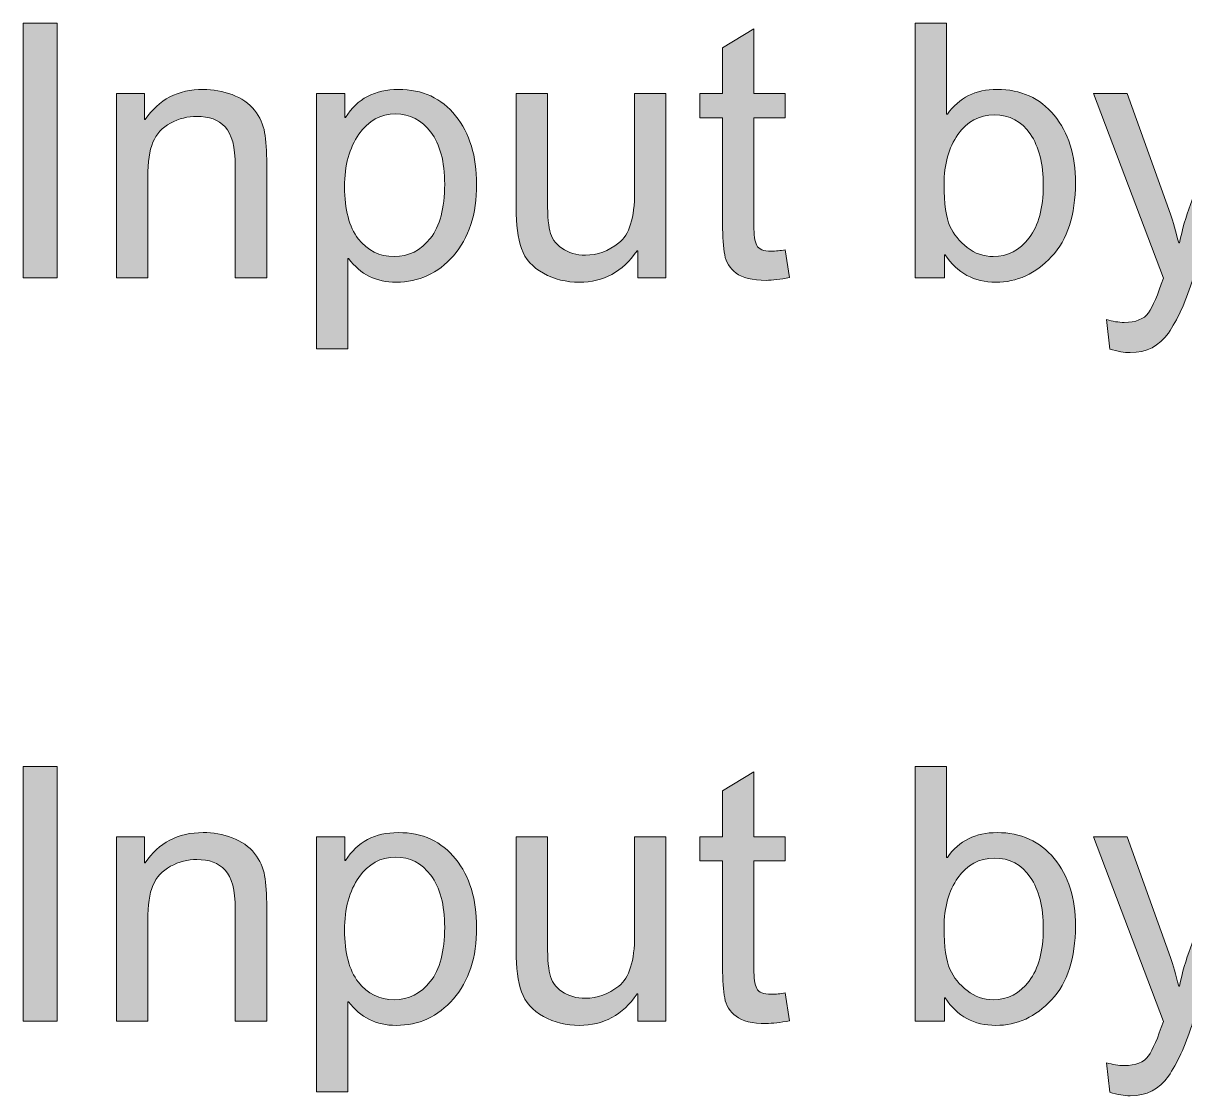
# Model space of a CAD drawing. Header units: inches. Extents: x -20 to 181, y -159 to -38.
# Drawn here: x 131.86 to 141.08, y -84.07 to -75.56 of the extents above; entities that cross this region are included whole.
import ezdxf

# ---------------------------------------------------------------- set-up
doc = ezdxf.new("R2010")
doc.units = ezdxf.units.IN
doc.header["$MEASUREMENT"] = 0
doc.layers.add('TEXT_GERMAN', color=7, linetype='Continuous')

# ---------------------------------------------------------------- blocks, each defined once
blk = doc.blocks.new('block 126')
at = {"layer": 'TEXT_GERMAN', "true_color": 0xffffff}
h = blk.add_hatch(color=7, dxfattribs=at)
h.dxf.hatch_style = 2
h.paths.add_polyline_path([(132.1328, -77.5815), (131.8641, -77.5815), (131.8641, -75.5613), (132.1328, -75.5613)])
h = blk.add_hatch(color=7, dxfattribs=at)
h.dxf.hatch_style = 2
edge = h.paths.add_edge_path()
edge.add_spline(control_points=[(137.9413, -77.5787), (137.8679, -77.5934), (137.8059, -77.6008), (137.7552, -77.6008), (137.6467, -77.6008), (137.5678, -77.5817), (137.5182, -77.5436), (137.4686, -77.5055), (137.4383, -77.4569), (137.4273, -77.3982), (137.4162, -77.3395), (137.4107, -77.2576), (137.4107, -77.1529), (137.4107, -77.1529), (137.4107, -76.3109), (137.4107, -76.3109), (137.4107, -76.3109), (137.2302, -76.3109), (137.2302, -76.3109), (137.2302, -76.3109), (137.2302, -76.1194), (137.2302, -76.1194), (137.2302, -76.1194), (137.4107, -76.1194), (137.4107, -76.1194), (137.4107, -76.1194), (137.4107, -75.7556), (137.4107, -75.7556), (137.4107, -75.7556), (137.6588, -75.6054), (137.6588, -75.6054), (137.6588, -75.6054), (137.6588, -76.1194), (137.6588, -76.1194), (137.6588, -76.1194), (137.9068, -76.1194), (137.9068, -76.1194), (137.9068, -76.1194), (137.9068, -76.3109), (137.9068, -76.3109), (137.9068, -76.3109), (137.6588, -76.3109), (137.6588, -76.3109), (137.6588, -76.3109), (137.6588, -77.1667), (137.6588, -77.1667), (137.6588, -77.2402), (137.6664, -77.2923), (137.6815, -77.3231), (137.6967, -77.3539), (137.7349, -77.3693), (137.7966, -77.3693), (137.8324, -77.3693), (137.8693, -77.3656), (137.9068, -77.3582), (137.9068, -77.3582), (137.9413, -77.5787), (137.9413, -77.5787)], knot_values=[0, 0, 0, 0, 1, 1, 1, 2, 2, 2, 3, 3, 3, 4, 4, 4, 5, 5, 5, 6, 6, 6, 7, 7, 7, 8, 8, 8, 9, 9, 9, 10, 10, 10, 11, 11, 11, 12, 12, 12, 13, 13, 13, 14, 14, 14, 15, 15, 15, 16, 16, 16, 17, 17, 17, 18, 18, 18, 19, 19, 19, 19], degree=3, periodic=1)
h = blk.add_hatch(color=7, dxfattribs=at)
h.dxf.hatch_style = 2
edge = h.paths.add_edge_path()
edge.add_spline(control_points=[(139.1939, -76.2834), (139.2859, -76.1519), (139.4172, -76.0863), (139.588, -76.0863), (139.7765, -76.0863), (139.927, -76.1547), (140.04, -76.2916), (140.153, -76.4286), (140.2095, -76.6072), (140.2095, -76.8277), (140.2095, -77.0821), (140.1465, -77.2771), (140.02, -77.4127), (139.8936, -77.5482), (139.7462, -77.6159), (139.577, -77.6159), (139.4051, -77.6159), (139.2714, -77.5434), (139.176, -77.3982), (139.176, -77.3982), (139.1705, -77.3982), (139.1705, -77.3982), (139.1705, -77.3982), (139.1705, -77.5815), (139.1705, -77.5815), (139.1705, -77.5815), (138.939, -77.5815), (138.939, -77.5815), (138.939, -77.5815), (138.939, -75.5613), (138.939, -75.5613), (138.939, -75.5613), (139.187, -75.5613), (139.187, -75.5613), (139.187, -75.5613), (139.187, -76.2834), (139.187, -76.2834), (139.187, -76.2834), (139.1939, -76.2834), (139.1939, -76.2834)], knot_values=[0, 0, 0, 0, 1, 1, 1, 2, 2, 2, 3, 3, 3, 4, 4, 4, 5, 5, 5, 6, 6, 6, 7, 7, 7, 8, 8, 8, 9, 9, 9, 10, 10, 10, 11, 11, 11, 12, 12, 12, 13, 13, 13, 13], degree=3, periodic=1)
edge = h.paths.add_edge_path()
edge.add_spline(control_points=[(139.5577, -77.412), (139.6724, -77.412), (139.7675, -77.3625), (139.8423, -77.2638), (139.917, -77.1651), (139.9546, -77.0267), (139.9546, -76.8484), (139.9546, -76.6766), (139.9201, -76.5404), (139.8512, -76.4398), (139.7823, -76.3392), (139.6873, -76.2889), (139.566, -76.2889), (139.4464, -76.2889), (139.3503, -76.3407), (139.2773, -76.4446), (139.2043, -76.5485), (139.1677, -76.6797), (139.1677, -76.8387), (139.1677, -76.9939), (139.1829, -77.1045), (139.2132, -77.1701), (139.2435, -77.2358), (139.2893, -77.2926), (139.3503, -77.3403), (139.4113, -77.388), (139.4805, -77.412), (139.5577, -77.412)], knot_values=[0, 0, 0, 0, 1, 1, 1, 2, 2, 2, 3, 3, 3, 4, 4, 4, 5, 5, 5, 6, 6, 6, 7, 7, 7, 8, 8, 8, 9, 9, 9, 9], degree=3, periodic=1)
h = blk.add_hatch(color=7, dxfattribs=at)
h.dxf.hatch_style = 2
edge = h.paths.add_edge_path()
edge.add_spline(control_points=[(133.7955, -77.5815), (133.7955, -77.5815), (133.546, -77.5815), (133.546, -77.5815), (133.546, -77.5815), (133.546, -76.6926), (133.546, -76.6926), (133.546, -76.543), (133.5192, -76.44), (133.4654, -76.384), (133.4117, -76.328), (133.3373, -76.2999), (133.2415, -76.2999), (133.1681, -76.2999), (133.0985, -76.3178), (133.0327, -76.3537), (132.9672, -76.3895), (132.9204, -76.44), (132.8928, -76.5052), (132.8653, -76.5705), (132.8515, -76.6628), (132.8515, -76.7822), (132.8515, -76.7822), (132.8515, -77.5815), (132.8515, -77.5815), (132.8515, -77.5815), (132.6034, -77.5815), (132.6034, -77.5815), (132.6034, -77.5815), (132.6034, -76.1194), (132.6034, -76.1194), (132.6034, -76.1194), (132.8267, -76.1194), (132.8267, -76.1194), (132.8267, -76.1194), (132.8267, -76.3261), (132.8267, -76.3261), (132.8267, -76.3261), (132.8322, -76.3261), (132.8322, -76.3261), (132.8846, -76.2462), (132.9493, -76.1862), (133.0258, -76.1463), (133.1026, -76.1063), (133.1915, -76.0863), (133.2925, -76.0863), (133.3696, -76.0863), (133.4461, -76.1001), (133.5212, -76.1277), (133.5967, -76.1552), (133.6556, -76.1966), (133.6983, -76.2517), (133.741, -76.3068), (133.7679, -76.3655), (133.7789, -76.4281), (133.7899, -76.4906), (133.7955, -76.575), (133.7955, -76.6816), (133.7955, -76.6816), (133.7955, -77.5815), (133.7955, -77.5815)], knot_values=[0, 0, 0, 0, 1, 1, 1, 2, 2, 2, 3, 3, 3, 4, 4, 4, 5, 5, 5, 6, 6, 6, 7, 7, 7, 8, 8, 8, 9, 9, 9, 10, 10, 10, 11, 11, 11, 12, 12, 12, 13, 13, 13, 14, 14, 14, 15, 15, 15, 16, 16, 16, 17, 17, 17, 18, 18, 18, 19, 19, 19, 20, 20, 20, 20], degree=3, periodic=1)
h = blk.add_hatch(color=7, dxfattribs=at)
h.dxf.hatch_style = 2
edge = h.paths.add_edge_path()
edge.add_spline(control_points=[(134.4211, -76.3082), (134.5138, -76.1602), (134.6529, -76.0863), (134.8386, -76.0863), (135.0305, -76.0863), (135.1821, -76.1559), (135.2934, -76.2951), (135.4043, -76.4343), (135.4601, -76.6155), (135.4601, -76.8387), (135.4601, -77.0766), (135.3985, -77.2657), (135.2755, -77.4058), (135.1521, -77.5458), (135.0012, -77.6159), (134.8221, -77.6159), (134.665, -77.6159), (134.5389, -77.5534), (134.4445, -77.4285), (134.4445, -77.4285), (134.4376, -77.4285), (134.4376, -77.4285), (134.4376, -77.4285), (134.4376, -78.1437), (134.4376, -78.1437), (134.4376, -78.1437), (134.1896, -78.1437), (134.1896, -78.1437), (134.1896, -78.1437), (134.1896, -76.1194), (134.1896, -76.1194), (134.1896, -76.1194), (134.4156, -76.1194), (134.4156, -76.1194), (134.4156, -76.1194), (134.4156, -76.3082), (134.4156, -76.3082), (134.4156, -76.3082), (134.4211, -76.3082), (134.4211, -76.3082)], knot_values=[0, 0, 0, 0, 1, 1, 1, 2, 2, 2, 3, 3, 3, 4, 4, 4, 5, 5, 5, 6, 6, 6, 7, 7, 7, 8, 8, 8, 9, 9, 9, 10, 10, 10, 11, 11, 11, 12, 12, 12, 13, 13, 13, 13], degree=3, periodic=1)
edge = h.paths.add_edge_path()
edge.add_spline(control_points=[(134.8056, -77.412), (134.9213, -77.412), (135.0171, -77.3639), (135.0929, -77.268), (135.1687, -77.172), (135.2066, -77.0289), (135.2066, -76.8387), (135.2066, -76.6596), (135.17, -76.5218), (135.097, -76.4253), (135.024, -76.3288), (134.9303, -76.2806), (134.8166, -76.2806), (134.6988, -76.2806), (134.6023, -76.3344), (134.5265, -76.4418), (134.4507, -76.5493), (134.4128, -76.6885), (134.4128, -76.8594), (134.4128, -77.0404), (134.449, -77.1777), (134.5217, -77.2714), (134.594, -77.3651), (134.6888, -77.412), (134.8056, -77.412)], knot_values=[0, 0, 0, 0, 1, 1, 1, 2, 2, 2, 3, 3, 3, 4, 4, 4, 5, 5, 5, 6, 6, 6, 7, 7, 7, 8, 8, 8, 8], degree=3, periodic=1)
h = blk.add_hatch(color=7, dxfattribs=at)
h.dxf.hatch_style = 2
edge = h.paths.add_edge_path()
edge.add_spline(control_points=[(136.9608, -77.5815), (136.9608, -77.5815), (136.7389, -77.5815), (136.7389, -77.5815), (136.7389, -77.5815), (136.7389, -77.3665), (136.7389, -77.3665), (136.7389, -77.3665), (136.7321, -77.3665), (136.7321, -77.3665), (136.6197, -77.5327), (136.4668, -77.6159), (136.2732, -77.6159), (136.1712, -77.6159), (136.0768, -77.5923), (135.99, -77.545), (135.9032, -77.4976), (135.8453, -77.4325), (135.8163, -77.3493), (135.7874, -77.2661), (135.7729, -77.1584), (135.7729, -77.0261), (135.7729, -77.0261), (135.7729, -76.1194), (135.7729, -76.1194), (135.7729, -76.1194), (136.021, -76.1194), (136.021, -76.1194), (136.021, -76.1194), (136.021, -76.9297), (136.021, -76.9297), (136.021, -77.0592), (136.0272, -77.1521), (136.0396, -77.208), (136.052, -77.264), (136.0844, -77.3102), (136.1367, -77.3465), (136.1891, -77.3829), (136.2515, -77.401), (136.3242, -77.401), (136.4179, -77.401), (136.5061, -77.3686), (136.5887, -77.3038), (136.6714, -77.239), (136.7128, -77.1047), (136.7128, -76.9007), (136.7128, -76.9007), (136.7128, -76.1194), (136.7128, -76.1194), (136.7128, -76.1194), (136.9608, -76.1194), (136.9608, -76.1194), (136.9608, -76.1194), (136.9608, -77.5815), (136.9608, -77.5815)], knot_values=[0, 0, 0, 0, 1, 1, 1, 2, 2, 2, 3, 3, 3, 4, 4, 4, 5, 5, 5, 6, 6, 6, 7, 7, 7, 8, 8, 8, 9, 9, 9, 10, 10, 10, 11, 11, 11, 12, 12, 12, 13, 13, 13, 14, 14, 14, 15, 15, 15, 16, 16, 16, 17, 17, 17, 18, 18, 18, 18], degree=3, periodic=1)
h = blk.add_hatch(color=7, dxfattribs=at)
h.dxf.hatch_style = 2
edge = h.paths.add_edge_path()
edge.add_spline(control_points=[(141.6951, -76.1194), (141.6951, -76.1194), (141.1356, -77.6063), (141.1356, -77.6063), (141.1345, -77.6082), (141.1338, -77.6113), (141.1328, -77.6159), (141.0794, -77.7813), (141.0174, -77.9157), (140.9461, -78.019), (140.8748, -78.1224), (140.7735, -78.174), (140.6422, -78.174), (140.5981, -78.174), (140.5444, -78.1649), (140.481, -78.1465), (140.481, -78.1465), (140.4562, -77.9122), (140.4562, -77.9122), (140.5041, -77.9269), (140.5509, -77.9343), (140.5968, -77.9343), (140.6887, -77.9343), (140.7521, -77.9089), (140.7876, -77.8585), (140.8231, -77.808), (140.8627, -77.7165), (140.9068, -77.5842), (140.9068, -77.5842), (140.3515, -76.1194), (140.3515, -76.1194), (140.3515, -76.1194), (140.6188, -76.1194), (140.6188, -76.1194), (140.6188, -76.1194), (140.9633, -77.0771), (140.9633, -77.0771), (140.9836, -77.1359), (141.005, -77.2117), (141.0281, -77.3045), (141.0281, -77.3045), (141.0336, -77.3045), (141.0336, -77.3045), (141.0567, -77.1979), (141.086, -77.0964), (141.1218, -77), (141.1218, -77), (141.4429, -76.1194), (141.4429, -76.1194), (141.4429, -76.1194), (141.6951, -76.1194), (141.6951, -76.1194)], knot_values=[0, 0, 0, 0, 1, 1, 1, 2, 2, 2, 3, 3, 3, 4, 4, 4, 5, 5, 5, 6, 6, 6, 7, 7, 7, 8, 8, 8, 9, 9, 9, 10, 10, 10, 11, 11, 11, 12, 12, 12, 13, 13, 13, 14, 14, 14, 15, 15, 15, 16, 16, 16, 17, 17, 17, 17], degree=3, periodic=1)
at = {"layer": 'TEXT_GERMAN', "lineweight": 0}
blk.add_lwpolyline([(132.1328, -77.5815), (131.8641, -77.5815), (131.8641, -75.5613), (132.1328, -75.5613), (132.1328, -77.5815)], dxfattribs=at)
for points, knots in [([(137.9413, -77.5787), (137.8679, -77.5934), (137.8059, -77.6008), (137.7552, -77.6008), (137.6467, -77.6008), (137.5678, -77.5817), (137.5182, -77.5436), (137.4686, -77.5055), (137.4383, -77.4569), (137.4273, -77.3982), (137.4162, -77.3395), (137.4107, -77.2576), (137.4107, -77.1529), (137.4107, -77.1529), (137.4107, -76.3109), (137.4107, -76.3109), (137.4107, -76.3109), (137.2302, -76.3109), (137.2302, -76.3109), (137.2302, -76.3109), (137.2302, -76.1194), (137.2302, -76.1194), (137.2302, -76.1194), (137.4107, -76.1194), (137.4107, -76.1194), (137.4107, -76.1194), (137.4107, -75.7556), (137.4107, -75.7556), (137.4107, -75.7556), (137.6588, -75.6054), (137.6588, -75.6054), (137.6588, -75.6054), (137.6588, -76.1194), (137.6588, -76.1194), (137.6588, -76.1194), (137.9068, -76.1194), (137.9068, -76.1194), (137.9068, -76.1194), (137.9068, -76.3109), (137.9068, -76.3109), (137.9068, -76.3109), (137.6588, -76.3109), (137.6588, -76.3109), (137.6588, -76.3109), (137.6588, -77.1667), (137.6588, -77.1667), (137.6588, -77.2402), (137.6664, -77.2923), (137.6815, -77.3231), (137.6967, -77.3539), (137.7349, -77.3693), (137.7966, -77.3693), (137.8324, -77.3693), (137.8693, -77.3656), (137.9068, -77.3582), (137.9068, -77.3582), (137.9413, -77.5787), (137.9413, -77.5787)], [0, 0, 0, 0, 1, 1, 1, 2, 2, 2, 3, 3, 3, 4, 4, 4, 5, 5, 5, 6, 6, 6, 7, 7, 7, 8, 8, 8, 9, 9, 9, 10, 10, 10, 11, 11, 11, 12, 12, 12, 13, 13, 13, 14, 14, 14, 15, 15, 15, 16, 16, 16, 17, 17, 17, 18, 18, 18, 19, 19, 19, 19]), ([(139.1939, -76.2834), (139.2859, -76.1519), (139.4172, -76.0863), (139.588, -76.0863), (139.7765, -76.0863), (139.927, -76.1547), (140.04, -76.2916), (140.153, -76.4286), (140.2095, -76.6072), (140.2095, -76.8277), (140.2095, -77.0821), (140.1465, -77.2771), (140.02, -77.4127), (139.8936, -77.5482), (139.7462, -77.6159), (139.577, -77.6159), (139.4051, -77.6159), (139.2714, -77.5434), (139.176, -77.3982), (139.176, -77.3982), (139.1705, -77.3982), (139.1705, -77.3982), (139.1705, -77.3982), (139.1705, -77.5815), (139.1705, -77.5815), (139.1705, -77.5815), (138.939, -77.5815), (138.939, -77.5815), (138.939, -77.5815), (138.939, -75.5613), (138.939, -75.5613), (138.939, -75.5613), (139.187, -75.5613), (139.187, -75.5613), (139.187, -75.5613), (139.187, -76.2834), (139.187, -76.2834), (139.187, -76.2834), (139.1939, -76.2834), (139.1939, -76.2834)], [0, 0, 0, 0, 1, 1, 1, 2, 2, 2, 3, 3, 3, 4, 4, 4, 5, 5, 5, 6, 6, 6, 7, 7, 7, 8, 8, 8, 9, 9, 9, 10, 10, 10, 11, 11, 11, 12, 12, 12, 13, 13, 13, 13]), ([(133.7955, -77.5815), (133.7955, -77.5815), (133.546, -77.5815), (133.546, -77.5815), (133.546, -77.5815), (133.546, -76.6926), (133.546, -76.6926), (133.546, -76.543), (133.5192, -76.44), (133.4654, -76.384), (133.4117, -76.328), (133.3373, -76.2999), (133.2415, -76.2999), (133.1681, -76.2999), (133.0985, -76.3178), (133.0327, -76.3537), (132.9672, -76.3895), (132.9204, -76.44), (132.8928, -76.5052), (132.8653, -76.5705), (132.8515, -76.6628), (132.8515, -76.7822), (132.8515, -76.7822), (132.8515, -77.5815), (132.8515, -77.5815), (132.8515, -77.5815), (132.6034, -77.5815), (132.6034, -77.5815), (132.6034, -77.5815), (132.6034, -76.1194), (132.6034, -76.1194), (132.6034, -76.1194), (132.8267, -76.1194), (132.8267, -76.1194), (132.8267, -76.1194), (132.8267, -76.3261), (132.8267, -76.3261), (132.8267, -76.3261), (132.8322, -76.3261), (132.8322, -76.3261), (132.8846, -76.2462), (132.9493, -76.1862), (133.0258, -76.1463), (133.1026, -76.1063), (133.1915, -76.0863), (133.2925, -76.0863), (133.3696, -76.0863), (133.4461, -76.1001), (133.5212, -76.1277), (133.5967, -76.1552), (133.6556, -76.1966), (133.6983, -76.2517), (133.741, -76.3068), (133.7679, -76.3655), (133.7789, -76.4281), (133.7899, -76.4906), (133.7955, -76.575), (133.7955, -76.6816), (133.7955, -76.6816), (133.7955, -77.5815), (133.7955, -77.5815)], [0, 0, 0, 0, 1, 1, 1, 2, 2, 2, 3, 3, 3, 4, 4, 4, 5, 5, 5, 6, 6, 6, 7, 7, 7, 8, 8, 8, 9, 9, 9, 10, 10, 10, 11, 11, 11, 12, 12, 12, 13, 13, 13, 14, 14, 14, 15, 15, 15, 16, 16, 16, 17, 17, 17, 18, 18, 18, 19, 19, 19, 20, 20, 20, 20]), ([(134.4211, -76.3082), (134.5138, -76.1602), (134.6529, -76.0863), (134.8386, -76.0863), (135.0305, -76.0863), (135.1821, -76.1559), (135.2934, -76.2951), (135.4043, -76.4343), (135.4601, -76.6155), (135.4601, -76.8387), (135.4601, -77.0766), (135.3985, -77.2657), (135.2755, -77.4058), (135.1521, -77.5458), (135.0012, -77.6159), (134.8221, -77.6159), (134.665, -77.6159), (134.5389, -77.5534), (134.4445, -77.4285), (134.4445, -77.4285), (134.4376, -77.4285), (134.4376, -77.4285), (134.4376, -77.4285), (134.4376, -78.1437), (134.4376, -78.1437), (134.4376, -78.1437), (134.1896, -78.1437), (134.1896, -78.1437), (134.1896, -78.1437), (134.1896, -76.1194), (134.1896, -76.1194), (134.1896, -76.1194), (134.4156, -76.1194), (134.4156, -76.1194), (134.4156, -76.1194), (134.4156, -76.3082), (134.4156, -76.3082), (134.4156, -76.3082), (134.4211, -76.3082), (134.4211, -76.3082)], [0, 0, 0, 0, 1, 1, 1, 2, 2, 2, 3, 3, 3, 4, 4, 4, 5, 5, 5, 6, 6, 6, 7, 7, 7, 8, 8, 8, 9, 9, 9, 10, 10, 10, 11, 11, 11, 12, 12, 12, 13, 13, 13, 13]), ([(136.9608, -77.5815), (136.9608, -77.5815), (136.7389, -77.5815), (136.7389, -77.5815), (136.7389, -77.5815), (136.7389, -77.3665), (136.7389, -77.3665), (136.7389, -77.3665), (136.7321, -77.3665), (136.7321, -77.3665), (136.6197, -77.5327), (136.4668, -77.6159), (136.2732, -77.6159), (136.1712, -77.6159), (136.0768, -77.5923), (135.99, -77.545), (135.9032, -77.4976), (135.8453, -77.4325), (135.8163, -77.3493), (135.7874, -77.2661), (135.7729, -77.1584), (135.7729, -77.0261), (135.7729, -77.0261), (135.7729, -76.1194), (135.7729, -76.1194), (135.7729, -76.1194), (136.021, -76.1194), (136.021, -76.1194), (136.021, -76.1194), (136.021, -76.9297), (136.021, -76.9297), (136.021, -77.0592), (136.0272, -77.1521), (136.0396, -77.208), (136.052, -77.264), (136.0844, -77.3102), (136.1367, -77.3465), (136.1891, -77.3829), (136.2515, -77.401), (136.3242, -77.401), (136.4179, -77.401), (136.5061, -77.3686), (136.5887, -77.3038), (136.6714, -77.239), (136.7128, -77.1047), (136.7128, -76.9007), (136.7128, -76.9007), (136.7128, -76.1194), (136.7128, -76.1194), (136.7128, -76.1194), (136.9608, -76.1194), (136.9608, -76.1194), (136.9608, -76.1194), (136.9608, -77.5815), (136.9608, -77.5815)], [0, 0, 0, 0, 1, 1, 1, 2, 2, 2, 3, 3, 3, 4, 4, 4, 5, 5, 5, 6, 6, 6, 7, 7, 7, 8, 8, 8, 9, 9, 9, 10, 10, 10, 11, 11, 11, 12, 12, 12, 13, 13, 13, 14, 14, 14, 15, 15, 15, 16, 16, 16, 17, 17, 17, 18, 18, 18, 18]), ([(141.6951, -76.1194), (141.6951, -76.1194), (141.1356, -77.6063), (141.1356, -77.6063), (141.1345, -77.6082), (141.1338, -77.6113), (141.1328, -77.6159), (141.0794, -77.7813), (141.0174, -77.9157), (140.9461, -78.019), (140.8748, -78.1224), (140.7735, -78.174), (140.6422, -78.174), (140.5981, -78.174), (140.5444, -78.1649), (140.481, -78.1465), (140.481, -78.1465), (140.4562, -77.9122), (140.4562, -77.9122), (140.5041, -77.9269), (140.5509, -77.9343), (140.5968, -77.9343), (140.6887, -77.9343), (140.7521, -77.9089), (140.7876, -77.8585), (140.8231, -77.808), (140.8627, -77.7165), (140.9068, -77.5842), (140.9068, -77.5842), (140.3515, -76.1194), (140.3515, -76.1194), (140.3515, -76.1194), (140.6188, -76.1194), (140.6188, -76.1194), (140.6188, -76.1194), (140.9633, -77.0771), (140.9633, -77.0771), (140.9836, -77.1359), (141.005, -77.2117), (141.0281, -77.3045), (141.0281, -77.3045), (141.0336, -77.3045), (141.0336, -77.3045), (141.0567, -77.1979), (141.086, -77.0964), (141.1218, -77), (141.1218, -77), (141.4429, -76.1194), (141.4429, -76.1194), (141.4429, -76.1194), (141.6951, -76.1194), (141.6951, -76.1194)], [0, 0, 0, 0, 1, 1, 1, 2, 2, 2, 3, 3, 3, 4, 4, 4, 5, 5, 5, 6, 6, 6, 7, 7, 7, 8, 8, 8, 9, 9, 9, 10, 10, 10, 11, 11, 11, 12, 12, 12, 13, 13, 13, 14, 14, 14, 15, 15, 15, 16, 16, 16, 17, 17, 17, 17]), ([(134.8056, -77.412), (134.9213, -77.412), (135.0171, -77.3639), (135.0929, -77.268), (135.1687, -77.172), (135.2066, -77.0289), (135.2066, -76.8387), (135.2066, -76.6596), (135.17, -76.5218), (135.097, -76.4253), (135.024, -76.3288), (134.9303, -76.2806), (134.8166, -76.2806), (134.6988, -76.2806), (134.6023, -76.3344), (134.5265, -76.4418), (134.4507, -76.5493), (134.4128, -76.6885), (134.4128, -76.8594), (134.4128, -77.0404), (134.449, -77.1777), (134.5217, -77.2714), (134.594, -77.3651), (134.6888, -77.412), (134.8056, -77.412)], [0, 0, 0, 0, 1, 1, 1, 2, 2, 2, 3, 3, 3, 4, 4, 4, 5, 5, 5, 6, 6, 6, 7, 7, 7, 8, 8, 8, 8]), ([(139.5577, -77.412), (139.6724, -77.412), (139.7675, -77.3625), (139.8423, -77.2638), (139.917, -77.1651), (139.9546, -77.0267), (139.9546, -76.8484), (139.9546, -76.6766), (139.9201, -76.5404), (139.8512, -76.4398), (139.7823, -76.3392), (139.6873, -76.2889), (139.566, -76.2889), (139.4464, -76.2889), (139.3503, -76.3407), (139.2773, -76.4446), (139.2043, -76.5485), (139.1677, -76.6797), (139.1677, -76.8387), (139.1677, -76.9939), (139.1829, -77.1045), (139.2132, -77.1701), (139.2435, -77.2358), (139.2893, -77.2926), (139.3503, -77.3403), (139.4113, -77.388), (139.4805, -77.412), (139.5577, -77.412)], [0, 0, 0, 0, 1, 1, 1, 2, 2, 2, 3, 3, 3, 4, 4, 4, 5, 5, 5, 6, 6, 6, 7, 7, 7, 8, 8, 8, 9, 9, 9, 9])]:
    blk.add_open_spline(points, degree=3, knots=knots, dxfattribs=at)
blk = doc.blocks.new('block 127')
at = {"layer": 'TEXT_GERMAN', "true_color": 0xffffff}
h = blk.add_hatch(color=7, dxfattribs=at)
h.dxf.hatch_style = 2
h.paths.add_polyline_path([(132.1328, -83.4764), (131.8641, -83.4764), (131.8641, -81.4562), (132.1328, -81.4562)])
h = blk.add_hatch(color=7, dxfattribs=at)
h.dxf.hatch_style = 2
edge = h.paths.add_edge_path()
edge.add_spline(control_points=[(137.9413, -83.4736), (137.8679, -83.4883), (137.8059, -83.4957), (137.7552, -83.4957), (137.6467, -83.4957), (137.5678, -83.4766), (137.5182, -83.4385), (137.4686, -83.4004), (137.4383, -83.3518), (137.4273, -83.2931), (137.4162, -83.2344), (137.4107, -83.1525), (137.4107, -83.0478), (137.4107, -83.0478), (137.4107, -82.2058), (137.4107, -82.2058), (137.4107, -82.2058), (137.2302, -82.2058), (137.2302, -82.2058), (137.2302, -82.2058), (137.2302, -82.0143), (137.2302, -82.0143), (137.2302, -82.0143), (137.4107, -82.0143), (137.4107, -82.0143), (137.4107, -82.0143), (137.4107, -81.6505), (137.4107, -81.6505), (137.4107, -81.6505), (137.6588, -81.5003), (137.6588, -81.5003), (137.6588, -81.5003), (137.6588, -82.0143), (137.6588, -82.0143), (137.6588, -82.0143), (137.9068, -82.0143), (137.9068, -82.0143), (137.9068, -82.0143), (137.9068, -82.2058), (137.9068, -82.2058), (137.9068, -82.2058), (137.6588, -82.2058), (137.6588, -82.2058), (137.6588, -82.2058), (137.6588, -83.0616), (137.6588, -83.0616), (137.6588, -83.1351), (137.6664, -83.1872), (137.6815, -83.218), (137.6967, -83.2488), (137.7349, -83.2642), (137.7966, -83.2642), (137.8324, -83.2642), (137.8693, -83.2606), (137.9068, -83.2531), (137.9068, -83.2531), (137.9413, -83.4736), (137.9413, -83.4736)], knot_values=[0, 0, 0, 0, 1, 1, 1, 2, 2, 2, 3, 3, 3, 4, 4, 4, 5, 5, 5, 6, 6, 6, 7, 7, 7, 8, 8, 8, 9, 9, 9, 10, 10, 10, 11, 11, 11, 12, 12, 12, 13, 13, 13, 14, 14, 14, 15, 15, 15, 16, 16, 16, 17, 17, 17, 18, 18, 18, 19, 19, 19, 19], degree=3, periodic=1)
h = blk.add_hatch(color=7, dxfattribs=at)
h.dxf.hatch_style = 2
edge = h.paths.add_edge_path()
edge.add_spline(control_points=[(139.1939, -82.1783), (139.2859, -82.0468), (139.4172, -81.9812), (139.588, -81.9812), (139.7765, -81.9812), (139.927, -82.0496), (140.04, -82.1865), (140.153, -82.3235), (140.2095, -82.5021), (140.2095, -82.7226), (140.2095, -82.977), (140.1465, -83.172), (140.02, -83.3076), (139.8936, -83.4431), (139.7462, -83.5108), (139.577, -83.5108), (139.4051, -83.5108), (139.2714, -83.4383), (139.176, -83.2931), (139.176, -83.2931), (139.1705, -83.2931), (139.1705, -83.2931), (139.1705, -83.2931), (139.1705, -83.4764), (139.1705, -83.4764), (139.1705, -83.4764), (138.939, -83.4764), (138.939, -83.4764), (138.939, -83.4764), (138.939, -81.4562), (138.939, -81.4562), (138.939, -81.4562), (139.187, -81.4562), (139.187, -81.4562), (139.187, -81.4562), (139.187, -82.1783), (139.187, -82.1783), (139.187, -82.1783), (139.1939, -82.1783), (139.1939, -82.1783)], knot_values=[0, 0, 0, 0, 1, 1, 1, 2, 2, 2, 3, 3, 3, 4, 4, 4, 5, 5, 5, 6, 6, 6, 7, 7, 7, 8, 8, 8, 9, 9, 9, 10, 10, 10, 11, 11, 11, 12, 12, 12, 13, 13, 13, 13], degree=3, periodic=1)
edge = h.paths.add_edge_path()
edge.add_spline(control_points=[(139.5577, -83.3069), (139.6724, -83.3069), (139.7675, -83.2575), (139.8423, -83.1587), (139.917, -83.06), (139.9546, -82.9216), (139.9546, -82.7433), (139.9546, -82.5715), (139.9201, -82.4353), (139.8512, -82.3347), (139.7823, -82.2341), (139.6873, -82.1838), (139.566, -82.1838), (139.4464, -82.1838), (139.3503, -82.2356), (139.2773, -82.3395), (139.2043, -82.4434), (139.1677, -82.5746), (139.1677, -82.7336), (139.1677, -82.8888), (139.1829, -82.9994), (139.2132, -83.065), (139.2435, -83.1307), (139.2893, -83.1875), (139.3503, -83.2352), (139.4113, -83.2829), (139.4805, -83.3069), (139.5577, -83.3069)], knot_values=[0, 0, 0, 0, 1, 1, 1, 2, 2, 2, 3, 3, 3, 4, 4, 4, 5, 5, 5, 6, 6, 6, 7, 7, 7, 8, 8, 8, 9, 9, 9, 9], degree=3, periodic=1)
h = blk.add_hatch(color=7, dxfattribs=at)
h.dxf.hatch_style = 2
edge = h.paths.add_edge_path()
edge.add_spline(control_points=[(133.7955, -83.4764), (133.7955, -83.4764), (133.546, -83.4764), (133.546, -83.4764), (133.546, -83.4764), (133.546, -82.5876), (133.546, -82.5876), (133.546, -82.4379), (133.5192, -82.3349), (133.4654, -82.2789), (133.4117, -82.2229), (133.3373, -82.1948), (133.2415, -82.1948), (133.1681, -82.1948), (133.0985, -82.2127), (133.0327, -82.2486), (132.9672, -82.2844), (132.9204, -82.3349), (132.8928, -82.4001), (132.8653, -82.4654), (132.8515, -82.5578), (132.8515, -82.6771), (132.8515, -82.6771), (132.8515, -83.4764), (132.8515, -83.4764), (132.8515, -83.4764), (132.6034, -83.4764), (132.6034, -83.4764), (132.6034, -83.4764), (132.6034, -82.0143), (132.6034, -82.0143), (132.6034, -82.0143), (132.8267, -82.0143), (132.8267, -82.0143), (132.8267, -82.0143), (132.8267, -82.221), (132.8267, -82.221), (132.8267, -82.221), (132.8322, -82.221), (132.8322, -82.221), (132.8846, -82.1411), (132.9493, -82.0811), (133.0258, -82.0412), (133.1026, -82.0012), (133.1915, -81.9812), (133.2925, -81.9812), (133.3696, -81.9812), (133.4461, -81.995), (133.5212, -82.0226), (133.5967, -82.0501), (133.6556, -82.0915), (133.6983, -82.1466), (133.741, -82.2017), (133.7679, -82.2604), (133.7789, -82.323), (133.7899, -82.3855), (133.7955, -82.4699), (133.7955, -82.5765), (133.7955, -82.5765), (133.7955, -83.4764), (133.7955, -83.4764)], knot_values=[0, 0, 0, 0, 1, 1, 1, 2, 2, 2, 3, 3, 3, 4, 4, 4, 5, 5, 5, 6, 6, 6, 7, 7, 7, 8, 8, 8, 9, 9, 9, 10, 10, 10, 11, 11, 11, 12, 12, 12, 13, 13, 13, 14, 14, 14, 15, 15, 15, 16, 16, 16, 17, 17, 17, 18, 18, 18, 19, 19, 19, 20, 20, 20, 20], degree=3, periodic=1)
h = blk.add_hatch(color=7, dxfattribs=at)
h.dxf.hatch_style = 2
edge = h.paths.add_edge_path()
edge.add_spline(control_points=[(134.4211, -82.2031), (134.5138, -82.0551), (134.6529, -81.9812), (134.8386, -81.9812), (135.0305, -81.9812), (135.1821, -82.0508), (135.2934, -82.19), (135.4043, -82.3292), (135.4601, -82.5104), (135.4601, -82.7336), (135.4601, -82.9715), (135.3985, -83.1606), (135.2755, -83.3007), (135.1521, -83.4407), (135.0012, -83.5108), (134.8221, -83.5108), (134.665, -83.5108), (134.5389, -83.4483), (134.4445, -83.3234), (134.4445, -83.3234), (134.4376, -83.3234), (134.4376, -83.3234), (134.4376, -83.3234), (134.4376, -84.0386), (134.4376, -84.0386), (134.4376, -84.0386), (134.1896, -84.0386), (134.1896, -84.0386), (134.1896, -84.0386), (134.1896, -82.0143), (134.1896, -82.0143), (134.1896, -82.0143), (134.4156, -82.0143), (134.4156, -82.0143), (134.4156, -82.0143), (134.4156, -82.2031), (134.4156, -82.2031), (134.4156, -82.2031), (134.4211, -82.2031), (134.4211, -82.2031)], knot_values=[0, 0, 0, 0, 1, 1, 1, 2, 2, 2, 3, 3, 3, 4, 4, 4, 5, 5, 5, 6, 6, 6, 7, 7, 7, 8, 8, 8, 9, 9, 9, 10, 10, 10, 11, 11, 11, 12, 12, 12, 13, 13, 13, 13], degree=3, periodic=1)
edge = h.paths.add_edge_path()
edge.add_spline(control_points=[(134.8056, -83.3069), (134.9213, -83.3069), (135.0171, -83.2588), (135.0929, -83.1629), (135.1687, -83.0669), (135.2066, -82.9238), (135.2066, -82.7336), (135.2066, -82.5545), (135.17, -82.4167), (135.097, -82.3202), (135.024, -82.2237), (134.9303, -82.1755), (134.8166, -82.1755), (134.6988, -82.1755), (134.6023, -82.2293), (134.5265, -82.3367), (134.4507, -82.4442), (134.4128, -82.5834), (134.4128, -82.7543), (134.4128, -82.9353), (134.449, -83.0726), (134.5217, -83.1663), (134.594, -83.26), (134.6888, -83.3069), (134.8056, -83.3069)], knot_values=[0, 0, 0, 0, 1, 1, 1, 2, 2, 2, 3, 3, 3, 4, 4, 4, 5, 5, 5, 6, 6, 6, 7, 7, 7, 8, 8, 8, 8], degree=3, periodic=1)
h = blk.add_hatch(color=7, dxfattribs=at)
h.dxf.hatch_style = 2
edge = h.paths.add_edge_path()
edge.add_spline(control_points=[(136.9608, -83.4764), (136.9608, -83.4764), (136.7389, -83.4764), (136.7389, -83.4764), (136.7389, -83.4764), (136.7389, -83.2614), (136.7389, -83.2614), (136.7389, -83.2614), (136.7321, -83.2614), (136.7321, -83.2614), (136.6197, -83.4276), (136.4668, -83.5108), (136.2732, -83.5108), (136.1712, -83.5108), (136.0768, -83.4872), (135.99, -83.4399), (135.9032, -83.3925), (135.8453, -83.3274), (135.8163, -83.2442), (135.7874, -83.161), (135.7729, -83.0533), (135.7729, -82.921), (135.7729, -82.921), (135.7729, -82.0143), (135.7729, -82.0143), (135.7729, -82.0143), (136.021, -82.0143), (136.021, -82.0143), (136.021, -82.0143), (136.021, -82.8246), (136.021, -82.8246), (136.021, -82.9541), (136.0272, -83.047), (136.0396, -83.1029), (136.052, -83.1589), (136.0844, -83.2051), (136.1367, -83.2414), (136.1891, -83.2778), (136.2515, -83.2959), (136.3242, -83.2959), (136.4179, -83.2959), (136.5061, -83.2635), (136.5887, -83.1987), (136.6714, -83.1339), (136.7128, -82.9996), (136.7128, -82.7956), (136.7128, -82.7956), (136.7128, -82.0143), (136.7128, -82.0143), (136.7128, -82.0143), (136.9608, -82.0143), (136.9608, -82.0143), (136.9608, -82.0143), (136.9608, -83.4764), (136.9608, -83.4764)], knot_values=[0, 0, 0, 0, 1, 1, 1, 2, 2, 2, 3, 3, 3, 4, 4, 4, 5, 5, 5, 6, 6, 6, 7, 7, 7, 8, 8, 8, 9, 9, 9, 10, 10, 10, 11, 11, 11, 12, 12, 12, 13, 13, 13, 14, 14, 14, 15, 15, 15, 16, 16, 16, 17, 17, 17, 18, 18, 18, 18], degree=3, periodic=1)
h = blk.add_hatch(color=7, dxfattribs=at)
h.dxf.hatch_style = 2
edge = h.paths.add_edge_path()
edge.add_spline(control_points=[(141.6951, -82.0143), (141.6951, -82.0143), (141.1356, -83.5012), (141.1356, -83.5012), (141.1345, -83.5031), (141.1338, -83.5062), (141.1328, -83.5108), (141.0794, -83.6762), (141.0174, -83.8106), (140.9461, -83.9139), (140.8748, -84.0173), (140.7735, -84.0689), (140.6422, -84.0689), (140.5981, -84.0689), (140.5444, -84.0598), (140.481, -84.0414), (140.481, -84.0414), (140.4562, -83.8071), (140.4562, -83.8071), (140.5041, -83.8218), (140.5509, -83.8292), (140.5968, -83.8292), (140.6887, -83.8292), (140.7521, -83.8038), (140.7876, -83.7534), (140.8231, -83.7029), (140.8627, -83.6114), (140.9068, -83.4791), (140.9068, -83.4791), (140.3515, -82.0143), (140.3515, -82.0143), (140.3515, -82.0143), (140.6188, -82.0143), (140.6188, -82.0143), (140.6188, -82.0143), (140.9633, -82.972), (140.9633, -82.972), (140.9836, -83.0308), (141.005, -83.1066), (141.0281, -83.1994), (141.0281, -83.1994), (141.0336, -83.1994), (141.0336, -83.1994), (141.0567, -83.0928), (141.086, -82.9913), (141.1218, -82.8949), (141.1218, -82.8949), (141.4429, -82.0143), (141.4429, -82.0143), (141.4429, -82.0143), (141.6951, -82.0143), (141.6951, -82.0143)], knot_values=[0, 0, 0, 0, 1, 1, 1, 2, 2, 2, 3, 3, 3, 4, 4, 4, 5, 5, 5, 6, 6, 6, 7, 7, 7, 8, 8, 8, 9, 9, 9, 10, 10, 10, 11, 11, 11, 12, 12, 12, 13, 13, 13, 14, 14, 14, 15, 15, 15, 16, 16, 16, 17, 17, 17, 17], degree=3, periodic=1)
at = {"layer": 'TEXT_GERMAN', "lineweight": 0}
blk.add_lwpolyline([(132.1328, -83.4764), (131.8641, -83.4764), (131.8641, -81.4562), (132.1328, -81.4562), (132.1328, -83.4764)], dxfattribs=at)
for points, knots in [([(137.9413, -83.4736), (137.8679, -83.4883), (137.8059, -83.4957), (137.7552, -83.4957), (137.6467, -83.4957), (137.5678, -83.4766), (137.5182, -83.4385), (137.4686, -83.4004), (137.4383, -83.3518), (137.4273, -83.2931), (137.4162, -83.2344), (137.4107, -83.1525), (137.4107, -83.0478), (137.4107, -83.0478), (137.4107, -82.2058), (137.4107, -82.2058), (137.4107, -82.2058), (137.2302, -82.2058), (137.2302, -82.2058), (137.2302, -82.2058), (137.2302, -82.0143), (137.2302, -82.0143), (137.2302, -82.0143), (137.4107, -82.0143), (137.4107, -82.0143), (137.4107, -82.0143), (137.4107, -81.6505), (137.4107, -81.6505), (137.4107, -81.6505), (137.6588, -81.5003), (137.6588, -81.5003), (137.6588, -81.5003), (137.6588, -82.0143), (137.6588, -82.0143), (137.6588, -82.0143), (137.9068, -82.0143), (137.9068, -82.0143), (137.9068, -82.0143), (137.9068, -82.2058), (137.9068, -82.2058), (137.9068, -82.2058), (137.6588, -82.2058), (137.6588, -82.2058), (137.6588, -82.2058), (137.6588, -83.0616), (137.6588, -83.0616), (137.6588, -83.1351), (137.6664, -83.1872), (137.6815, -83.218), (137.6967, -83.2488), (137.7349, -83.2642), (137.7966, -83.2642), (137.8324, -83.2642), (137.8693, -83.2606), (137.9068, -83.2531), (137.9068, -83.2531), (137.9413, -83.4736), (137.9413, -83.4736)], [0, 0, 0, 0, 1, 1, 1, 2, 2, 2, 3, 3, 3, 4, 4, 4, 5, 5, 5, 6, 6, 6, 7, 7, 7, 8, 8, 8, 9, 9, 9, 10, 10, 10, 11, 11, 11, 12, 12, 12, 13, 13, 13, 14, 14, 14, 15, 15, 15, 16, 16, 16, 17, 17, 17, 18, 18, 18, 19, 19, 19, 19]), ([(139.1939, -82.1783), (139.2859, -82.0468), (139.4172, -81.9812), (139.588, -81.9812), (139.7765, -81.9812), (139.927, -82.0496), (140.04, -82.1865), (140.153, -82.3235), (140.2095, -82.5021), (140.2095, -82.7226), (140.2095, -82.977), (140.1465, -83.172), (140.02, -83.3076), (139.8936, -83.4431), (139.7462, -83.5108), (139.577, -83.5108), (139.4051, -83.5108), (139.2714, -83.4383), (139.176, -83.2931), (139.176, -83.2931), (139.1705, -83.2931), (139.1705, -83.2931), (139.1705, -83.2931), (139.1705, -83.4764), (139.1705, -83.4764), (139.1705, -83.4764), (138.939, -83.4764), (138.939, -83.4764), (138.939, -83.4764), (138.939, -81.4562), (138.939, -81.4562), (138.939, -81.4562), (139.187, -81.4562), (139.187, -81.4562), (139.187, -81.4562), (139.187, -82.1783), (139.187, -82.1783), (139.187, -82.1783), (139.1939, -82.1783), (139.1939, -82.1783)], [0, 0, 0, 0, 1, 1, 1, 2, 2, 2, 3, 3, 3, 4, 4, 4, 5, 5, 5, 6, 6, 6, 7, 7, 7, 8, 8, 8, 9, 9, 9, 10, 10, 10, 11, 11, 11, 12, 12, 12, 13, 13, 13, 13]), ([(133.7955, -83.4764), (133.7955, -83.4764), (133.546, -83.4764), (133.546, -83.4764), (133.546, -83.4764), (133.546, -82.5876), (133.546, -82.5876), (133.546, -82.4379), (133.5192, -82.3349), (133.4654, -82.2789), (133.4117, -82.2229), (133.3373, -82.1948), (133.2415, -82.1948), (133.1681, -82.1948), (133.0985, -82.2127), (133.0327, -82.2486), (132.9672, -82.2844), (132.9204, -82.3349), (132.8928, -82.4001), (132.8653, -82.4654), (132.8515, -82.5578), (132.8515, -82.6771), (132.8515, -82.6771), (132.8515, -83.4764), (132.8515, -83.4764), (132.8515, -83.4764), (132.6034, -83.4764), (132.6034, -83.4764), (132.6034, -83.4764), (132.6034, -82.0143), (132.6034, -82.0143), (132.6034, -82.0143), (132.8267, -82.0143), (132.8267, -82.0143), (132.8267, -82.0143), (132.8267, -82.221), (132.8267, -82.221), (132.8267, -82.221), (132.8322, -82.221), (132.8322, -82.221), (132.8846, -82.1411), (132.9493, -82.0811), (133.0258, -82.0412), (133.1026, -82.0012), (133.1915, -81.9812), (133.2925, -81.9812), (133.3696, -81.9812), (133.4461, -81.995), (133.5212, -82.0226), (133.5967, -82.0501), (133.6556, -82.0915), (133.6983, -82.1466), (133.741, -82.2017), (133.7679, -82.2604), (133.7789, -82.323), (133.7899, -82.3855), (133.7955, -82.4699), (133.7955, -82.5765), (133.7955, -82.5765), (133.7955, -83.4764), (133.7955, -83.4764)], [0, 0, 0, 0, 1, 1, 1, 2, 2, 2, 3, 3, 3, 4, 4, 4, 5, 5, 5, 6, 6, 6, 7, 7, 7, 8, 8, 8, 9, 9, 9, 10, 10, 10, 11, 11, 11, 12, 12, 12, 13, 13, 13, 14, 14, 14, 15, 15, 15, 16, 16, 16, 17, 17, 17, 18, 18, 18, 19, 19, 19, 20, 20, 20, 20]), ([(134.4211, -82.2031), (134.5138, -82.0551), (134.6529, -81.9812), (134.8386, -81.9812), (135.0305, -81.9812), (135.1821, -82.0508), (135.2934, -82.19), (135.4043, -82.3292), (135.4601, -82.5104), (135.4601, -82.7336), (135.4601, -82.9715), (135.3985, -83.1606), (135.2755, -83.3007), (135.1521, -83.4407), (135.0012, -83.5108), (134.8221, -83.5108), (134.665, -83.5108), (134.5389, -83.4483), (134.4445, -83.3234), (134.4445, -83.3234), (134.4376, -83.3234), (134.4376, -83.3234), (134.4376, -83.3234), (134.4376, -84.0386), (134.4376, -84.0386), (134.4376, -84.0386), (134.1896, -84.0386), (134.1896, -84.0386), (134.1896, -84.0386), (134.1896, -82.0143), (134.1896, -82.0143), (134.1896, -82.0143), (134.4156, -82.0143), (134.4156, -82.0143), (134.4156, -82.0143), (134.4156, -82.2031), (134.4156, -82.2031), (134.4156, -82.2031), (134.4211, -82.2031), (134.4211, -82.2031)], [0, 0, 0, 0, 1, 1, 1, 2, 2, 2, 3, 3, 3, 4, 4, 4, 5, 5, 5, 6, 6, 6, 7, 7, 7, 8, 8, 8, 9, 9, 9, 10, 10, 10, 11, 11, 11, 12, 12, 12, 13, 13, 13, 13]), ([(136.9608, -83.4764), (136.9608, -83.4764), (136.7389, -83.4764), (136.7389, -83.4764), (136.7389, -83.4764), (136.7389, -83.2614), (136.7389, -83.2614), (136.7389, -83.2614), (136.7321, -83.2614), (136.7321, -83.2614), (136.6197, -83.4276), (136.4668, -83.5108), (136.2732, -83.5108), (136.1712, -83.5108), (136.0768, -83.4872), (135.99, -83.4399), (135.9032, -83.3925), (135.8453, -83.3274), (135.8163, -83.2442), (135.7874, -83.161), (135.7729, -83.0533), (135.7729, -82.921), (135.7729, -82.921), (135.7729, -82.0143), (135.7729, -82.0143), (135.7729, -82.0143), (136.021, -82.0143), (136.021, -82.0143), (136.021, -82.0143), (136.021, -82.8246), (136.021, -82.8246), (136.021, -82.9541), (136.0272, -83.047), (136.0396, -83.1029), (136.052, -83.1589), (136.0844, -83.2051), (136.1367, -83.2414), (136.1891, -83.2778), (136.2515, -83.2959), (136.3242, -83.2959), (136.4179, -83.2959), (136.5061, -83.2635), (136.5887, -83.1987), (136.6714, -83.1339), (136.7128, -82.9996), (136.7128, -82.7956), (136.7128, -82.7956), (136.7128, -82.0143), (136.7128, -82.0143), (136.7128, -82.0143), (136.9608, -82.0143), (136.9608, -82.0143), (136.9608, -82.0143), (136.9608, -83.4764), (136.9608, -83.4764)], [0, 0, 0, 0, 1, 1, 1, 2, 2, 2, 3, 3, 3, 4, 4, 4, 5, 5, 5, 6, 6, 6, 7, 7, 7, 8, 8, 8, 9, 9, 9, 10, 10, 10, 11, 11, 11, 12, 12, 12, 13, 13, 13, 14, 14, 14, 15, 15, 15, 16, 16, 16, 17, 17, 17, 18, 18, 18, 18]), ([(141.6951, -82.0143), (141.6951, -82.0143), (141.1356, -83.5012), (141.1356, -83.5012), (141.1345, -83.5031), (141.1338, -83.5062), (141.1328, -83.5108), (141.0794, -83.6762), (141.0174, -83.8106), (140.9461, -83.9139), (140.8748, -84.0173), (140.7735, -84.0689), (140.6422, -84.0689), (140.5981, -84.0689), (140.5444, -84.0598), (140.481, -84.0414), (140.481, -84.0414), (140.4562, -83.8071), (140.4562, -83.8071), (140.5041, -83.8218), (140.5509, -83.8292), (140.5968, -83.8292), (140.6887, -83.8292), (140.7521, -83.8038), (140.7876, -83.7534), (140.8231, -83.7029), (140.8627, -83.6114), (140.9068, -83.4791), (140.9068, -83.4791), (140.3515, -82.0143), (140.3515, -82.0143), (140.3515, -82.0143), (140.6188, -82.0143), (140.6188, -82.0143), (140.6188, -82.0143), (140.9633, -82.972), (140.9633, -82.972), (140.9836, -83.0308), (141.005, -83.1066), (141.0281, -83.1994), (141.0281, -83.1994), (141.0336, -83.1994), (141.0336, -83.1994), (141.0567, -83.0928), (141.086, -82.9913), (141.1218, -82.8949), (141.1218, -82.8949), (141.4429, -82.0143), (141.4429, -82.0143), (141.4429, -82.0143), (141.6951, -82.0143), (141.6951, -82.0143)], [0, 0, 0, 0, 1, 1, 1, 2, 2, 2, 3, 3, 3, 4, 4, 4, 5, 5, 5, 6, 6, 6, 7, 7, 7, 8, 8, 8, 9, 9, 9, 10, 10, 10, 11, 11, 11, 12, 12, 12, 13, 13, 13, 14, 14, 14, 15, 15, 15, 16, 16, 16, 17, 17, 17, 17]), ([(134.8056, -83.3069), (134.9213, -83.3069), (135.0171, -83.2588), (135.0929, -83.1629), (135.1687, -83.0669), (135.2066, -82.9238), (135.2066, -82.7336), (135.2066, -82.5545), (135.17, -82.4167), (135.097, -82.3202), (135.024, -82.2237), (134.9303, -82.1755), (134.8166, -82.1755), (134.6988, -82.1755), (134.6023, -82.2293), (134.5265, -82.3367), (134.4507, -82.4442), (134.4128, -82.5834), (134.4128, -82.7543), (134.4128, -82.9353), (134.449, -83.0726), (134.5217, -83.1663), (134.594, -83.26), (134.6888, -83.3069), (134.8056, -83.3069)], [0, 0, 0, 0, 1, 1, 1, 2, 2, 2, 3, 3, 3, 4, 4, 4, 5, 5, 5, 6, 6, 6, 7, 7, 7, 8, 8, 8, 8]), ([(139.5577, -83.3069), (139.6724, -83.3069), (139.7675, -83.2575), (139.8423, -83.1587), (139.917, -83.06), (139.9546, -82.9216), (139.9546, -82.7433), (139.9546, -82.5715), (139.9201, -82.4353), (139.8512, -82.3347), (139.7823, -82.2341), (139.6873, -82.1838), (139.566, -82.1838), (139.4464, -82.1838), (139.3503, -82.2356), (139.2773, -82.3395), (139.2043, -82.4434), (139.1677, -82.5746), (139.1677, -82.7336), (139.1677, -82.8888), (139.1829, -82.9994), (139.2132, -83.065), (139.2435, -83.1307), (139.2893, -83.1875), (139.3503, -83.2352), (139.4113, -83.2829), (139.4805, -83.3069), (139.5577, -83.3069)], [0, 0, 0, 0, 1, 1, 1, 2, 2, 2, 3, 3, 3, 4, 4, 4, 5, 5, 5, 6, 6, 6, 7, 7, 7, 8, 8, 8, 9, 9, 9, 9])]:
    blk.add_open_spline(points, degree=3, knots=knots, dxfattribs=at)

msp = doc.modelspace()

# ---------------------------------------------------------------- block references
at = {"layer": 'TEXT_GERMAN'}
for name in ['block 126', 'block 127']:
    msp.add_blockref(name, (0, 0), dxfattribs=at)

doc.saveas('drawing.dxf')
